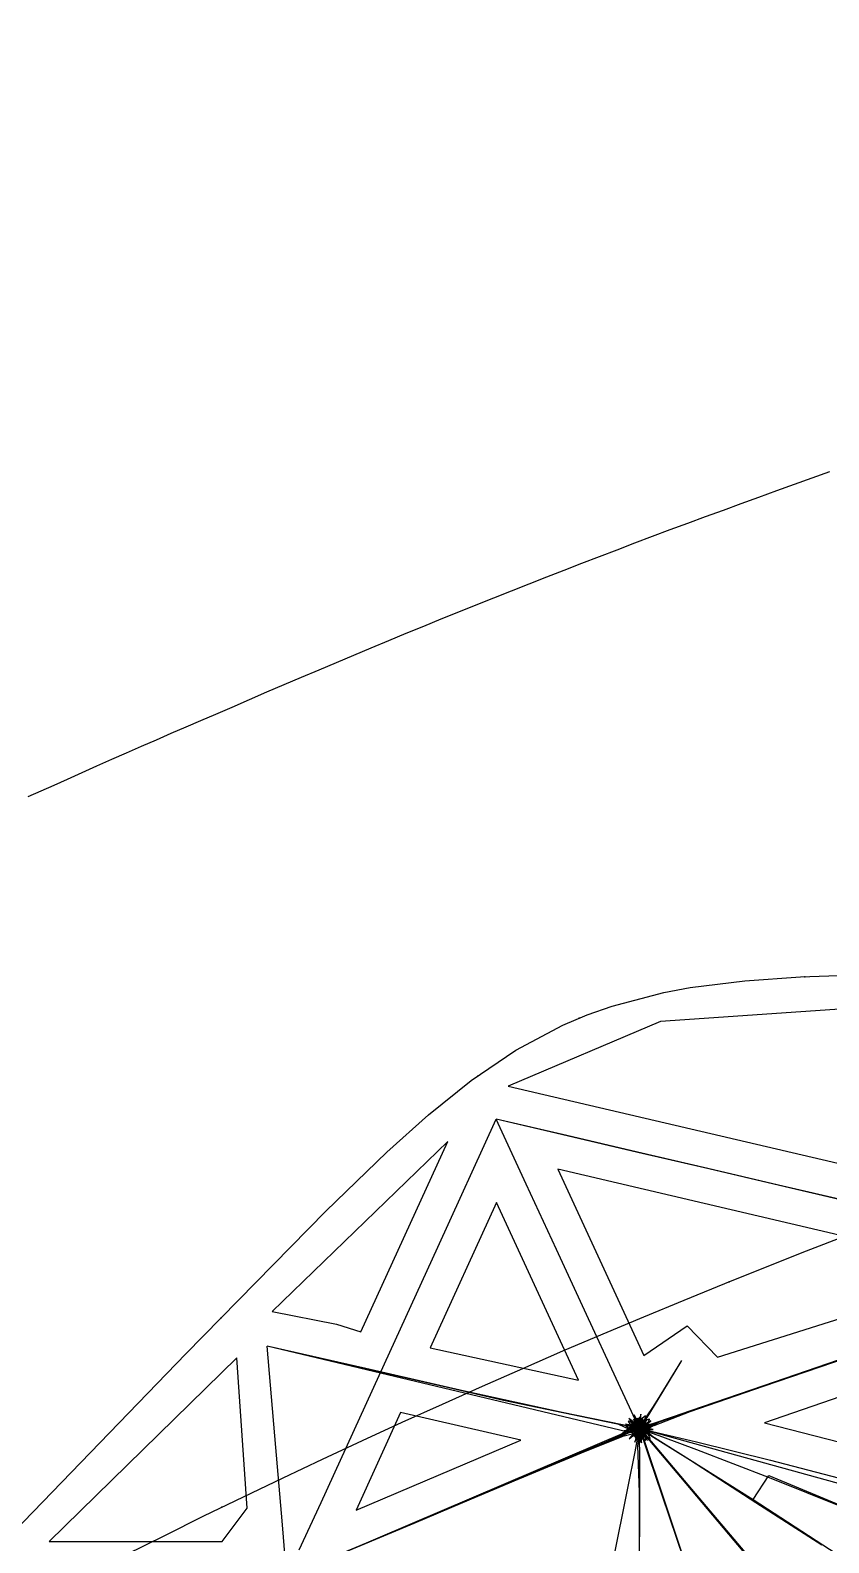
# Model space of a CAD drawing. Header units: metres. Extents: x 465982 to 489928, y 209046 to 231790.
# Drawn here: x 484344 to 485249, y 229765 to 231480 of the extents above; entities that cross this region are included whole.
import ezdxf

# ---------------------------------------------------------------- set-up
doc = ezdxf.new("R2010")
doc.units = ezdxf.units.M
for name, color, linetype in [('ANCHORS_INSIDE', 30, 'CONTINUOUS'), ('ANCHORS_OUTSIDE', 30, 'CONTINUOUS'), ('CELL', 1, 'CONTINUOUS'), ('GREEN_CORRIDOR_EDGES', 3, 'CONTINUOUS'), ('GREEN_CORRIDOR_PARCELS', 3, 'CONTINUOUS'), ('RAILWAY', 7, 'CONTINUOUS'), ('WOOL_ROADS_L1', 30, 'CONTINUOUS'), ('WOOL_ROADS_L2', 94, 'CONTINUOUS'), ('WOOL_THREADS', 8, 'CONTINUOUS')]:
    doc.layers.add(name, color=color, linetype=linetype)

msp = doc.modelspace()

# ---------------------------------------------------------------- linework, layer by layer
at = {"layer": 'ANCHORS_INSIDE'}
for p in [(484851.358, 230294.43), (484559.971, 230019.932)]:
    msp.add_point(p, dxfattribs=at)
at = {"layer": 'ANCHORS_OUTSIDE'}
for p in [(485221.797, 230406.681), (484965.87, 230359.61), (485136.043, 230061.018), (484560.926, 229805.306)]:
    msp.add_point(p, dxfattribs=at)
at = {"layer": 'CELL'}
msp.add_lwpolyline([(483956.76, 229396.44), (484520.02, 229979.19), (484678.68, 230140.99), (484747.86, 230207.98), (484795.05, 230250.26), (484843.67, 230289.23), (484894.28, 230323.46), (484947.39, 230351.77), (484974.97, 230363.47), (485003.24, 230373.51), (485061.75, 230388.85), (485091.88, 230394.4), (485153.6, 230402.08), (485216.72, 230406.49), (485312.9, 230410.1), (485565.23, 230468.21), (486008.73, 230564.6), (486182.46, 230604.71)], dxfattribs=at)
at = {"layer": 'GREEN_CORRIDOR_EDGES'}
msp.add_lwpolyline([(484341.23, 230610.97), (484356.006, 230617.537), (484370.774, 230624.063), (484385.895, 230630.753), (484402.597, 230638.297), (484419.331, 230645.83), (484436.122, 230653.298), (484452.914, 230660.707), (484469.786, 230668.096), (484486.65, 230675.453), (484503.489, 230682.792), (484520.315, 230690.078), (484537.136, 230697.321), (484554.088, 230704.552), (484572.555, 230712.536), (484592.207, 230721.131), (484611.843, 230729.663), (484631.479, 230738.117), (484651.264, 230746.535), (484671.052, 230754.91), (484690.793, 230763.239), (484710.526, 230771.552), (484730.257, 230779.807), (484750.071, 230788.029), (484769.914, 230796.199), (484789.762, 230804.347), (484809.661, 230812.497), (484829.472, 230820.532), (484849.33, 230828.505), (484869.254, 230836.41), (484889.227, 230844.319), (484909.218, 230852.221), (484929.133, 230860.063), (484949.069, 230867.855), (484969.049, 230875.58), (484989.054, 230883.277), (485009.135, 230890.968), (485029.166, 230898.611), (485049.189, 230906.199), (485069.235, 230913.698), (485089.262, 230921.12), (485109.358, 230928.534), (485129.456, 230935.945), (485149.607, 230943.341), (485169.805, 230950.681), (485189.951, 230957.924), (485210.026, 230965.133), (485230.107, 230972.321), (485250.195, 230979.486)], dxfattribs=at)
at = {"layer": 'GREEN_CORRIDOR_PARCELS'}
for points in [[(485563.218, 230124.17), (485557.802, 230117.007), (486202.561, 230305.68), (486349.551, 230403.795), (486559.115, 230404.233), (487755.671, 231479.903), (487534.725, 231457.47), (487371.345, 231381.185), (486912.775, 230889.773), (486641.931, 230670.295), (485376.261, 230378.083), (485058.043, 230355.85), (484885.487, 230282.648)], [(484691.028, 230013.028), (484718.626, 230004.213), (484817.115, 230220.117), (484617.878, 230027.187)], [(485122.883, 229975.575), (485432.933, 230073.314), (484941.679, 230188.423), (485039.096, 229977.358), (485088.444, 230010.893)], [(484965.347, 229949.175), (484872.181, 230150.685), (484797.006, 229985.889)], [(485374.852, 229849.815), (485478.357, 230005.318), (485175.985, 229901.007)], [(484365.155, 229766.516), (484561.052, 229766.516), (484589.659, 229804.198), (484577.962, 229974.488)], [(484713.061, 229802.083), (484899.896, 229881.417), (484763.582, 229912.658)]]:
    msp.add_lwpolyline(points, close=True, dxfattribs=at)
at = {"layer": 'RAILWAY'}
msp.add_lwpolyline([(484451.67, 229751.35), (484496.14, 229773.4), (484540.6, 229795.46), (484585.42, 229817.17), (484630.24, 229838.53), (484675.05, 229859.89), (484720.22, 229880.9), (484765.38, 229901.91), (484810.9, 229922.21), (484856.41, 229942.52), (484901.93, 229962.48), (484947.45, 229982.44), (484993.31, 230002.05), (485039.18, 230021.3), (485085.04, 230040.21), (485131.26, 230059.12), (485177.13, 230077.32), (485223.69, 230095.88), (485269.91, 230113.74)], dxfattribs=at)
at = {"layer": 'WOOL_ROADS_L1'}
msp.add_lwpolyline([(485580.674, 230080.888), (485034.972, 229894.516), (485256.588, 229232.801)], dxfattribs=at)
at = {"layer": 'WOOL_ROADS_L2'}
for points in [[(485019.958, 229890.715), (484612.359, 229987.975)], [(485081.902, 229971.793), (485034.972, 229894.516)], [(485019.958, 229890.715), (484634.199, 229725.826)], [(485034.972, 229894.516), (485019.958, 229890.715)], [(485034.972, 229894.516), (485032.096, 229874.789), (485033.981, 229822.185)], [(485034.972, 229894.516), (485220.14, 229675.806)], [(485034.972, 229894.516), (485163.241, 229813.937)], [(485034.972, 229894.516), (485266.225, 229830.813), (485396.931, 229802.325)], [(485163.241, 229813.937), (485180.93, 229841.166), (485369.015, 229762.936)], [(485033.981, 229822.185), (485033.921, 229690.348)], [(485163.241, 229813.937), (485328.893, 229706.327)]]:
    msp.add_lwpolyline(points, dxfattribs=at)
at = {"layer": 'WOOL_THREADS'}
for points in [[(484648.426, 229756.826), (484673.614, 229810.695), (484739.366, 229954.604), (484805.69, 230099.999), (484871.939, 230245.361)], [(485273.474, 230151.203), (485193.168, 230170.022), (485112.865, 230188.838), (485032.563, 230207.653), (484952.263, 230226.47), (484871.939, 230245.361)], [(485272.013, 230151.742), (485192.008, 230170.45), (485112, 230189.159), (485031.99, 230207.869), (484951.978, 230226.581), (484871.939, 230245.361)], [(485081.902, 229971.793), (485055.469, 229928.22), (485043.285, 229908.857), (485037.857, 229900.24), (485035.163, 229895.92), (485033.069, 229892.914), (485035.43, 229895.813), (485032.844, 229893.248), (485035.703, 229895.571), (485032.638, 229893.562), (485035.896, 229895.257), (485032.486, 229893.9), (485036.017, 229894.906), (485032.403, 229894.262), (485036.064, 229894.538), (485032.394, 229894.634), (485036.036, 229894.168), (485032.46, 229895), (485035.933, 229893.81), (485032.598, 229895.346), (485035.76, 229893.48), (485032.804, 229895.657), (485035.523, 229893.19), (485033.069, 229895.921), (485035.233, 229892.955), (485033.382, 229896.126), (485034.9, 229892.783), (485033.731, 229896.263), (485034.538, 229892.682), (485034.102, 229896.327), (485034.163, 229892.656), (485034.478, 229896.314), (485033.789, 229892.708), (485034.845, 229896.224), (485033.434, 229892.835), (485035.185, 229896.062), (485033.111, 229893.032), (485035.486, 229895.831), (485032.836, 229893.291), (485035.734, 229895.545), (485032.619, 229893.603), (485035.918, 229895.213), (485032.47, 229893.952), (485036.03, 229894.85), (485032.396, 229894.324), (485036.064, 229894.472), (485032.401, 229894.705), (485036.02, 229894.094), (485032.483, 229895.076), (485035.9, 229893.732), (485032.641, 229895.423), (485035.707, 229893.404), (485032.867, 229895.73), (485035.451, 229893.122), (485033.15, 229895.983), (485035.142, 229892.899), (485033.481, 229896.173), (485034.794, 229892.745), (485033.843, 229896.291), (485034.422, 229892.665), (485034.222, 229896.331), (485034.041, 229892.664), (485034.6, 229896.292), (485033.668, 229892.741), (485034.963, 229896.177), (485033.318, 229892.894), (485035.292, 229895.986), (485033.003, 229893.11), (485035.565, 229895.725), (485032.713, 229893.373), (485035.72, 229895.378), (485032.306, 229893.697), (485035.558, 229894.695), (485032.666, 229897.965), (485029.549, 229904.57), (485022.97, 229918.749), (485007.973, 229951.066), (484974.181, 230023.848), (484940.101, 230097.685), (484906.017, 230171.539), (484871.939, 230245.361)], [(485260.519, 229972.23), (485176.447, 229943.313), (485094.786, 229915.221), (485056.783, 229901.995), (485038.32, 229889.992), (485026.636, 229901.806), (485038.97, 229887.591), (485030.453, 229903.116), (485036.212, 229885.871), (485033.87, 229903.699), (485032.876, 229885.661), (485037.214, 229903.162), (485029.694, 229886.758), (485040.133, 229901.47), (485027.137, 229888.956), (485042.235, 229898.831), (485025.562, 229891.938), (485043.226, 229895.607), (485025.188, 229895.289), (485042.97, 229892.245), (485026.065, 229898.546), (485041.502, 229889.209), (485028.072, 229901.257), (485039.024, 229886.923), (485030.93, 229903.052), (485035.882, 229885.715), (485034.253, 229903.707), (485032.542, 229885.808), (485037.691, 229903.248), (485029.729, 229887.439), (485041.586, 229902.073), (485030.276, 229889.905), (485010.337, 229899.277), (484969.908, 229907.898), (484881.68, 229926.231), (484791.894, 229946.746), (484702.151, 229967.298), (484612.359, 229987.975)], [(485262.027, 229972.69), (485178.531, 229943.959), (485097.034, 229915.985), (485059.841, 229903.309), (485041.469, 229897.038), (485028.954, 229893.328), (485040.308, 229895.548), (485028.387, 229894.217), (485040.202, 229894.473), (485028.333, 229895.231), (485040.059, 229893.451), (485028.516, 229896.235), (485039.771, 229892.472), (485028.876, 229897.186), (485039.329, 229891.56), (485029.392, 229898.055), (485038.742, 229890.74), (485030.043, 229898.817), (485038.033, 229890.038), (485030.805, 229899.455), (485037.224, 229889.47), (485031.654, 229899.952), (485036.342, 229889.046), (485032.563, 229900.299), (485035.413, 229888.776), (485033.505, 229900.492), (485034.464, 229888.66), (485034.454, 229900.531), (485033.52, 229888.697), (485035.386, 229900.42), (485032.606, 229888.88), (485036.278, 229900.168), (485031.741, 229889.198), (485037.11, 229899.786), (485030.946, 229889.642), (485037.865, 229899.286), (485030.235, 229890.193), (485038.529, 229898.686), (485029.622, 229890.839), (485039.089, 229898), (485029.116, 229891.561), (485039.537, 229897.245), (485028.725, 229892.343), (485039.865, 229896.439), (485028.449, 229893.167), (485040.058, 229895.597), (485028.267, 229894.018), (485040.058, 229894.743), (485028.051, 229894.908), (485039.555, 229893.962), (485026.613, 229896.109), (485007.42, 229899.985), (484967.615, 229908.027), (484880.028, 229926.451), (484790.803, 229946.9), (484701.608, 229967.38), (484612.359, 229987.975)], [(485081.902, 229971.793), (485055.438, 229928.071), (485043.059, 229908.397), (485037.117, 229899.101), (485032.188, 229894.314), (485037.545, 229894.372), (485031.624, 229894.945), (485037.224, 229893.99), (485031.573, 229895.279), (485037.093, 229893.685), (485031.648, 229895.588), (485036.971, 229893.391), (485031.772, 229895.875), (485036.829, 229893.116), (485031.924, 229896.139), (485036.665, 229892.865), (485032.098, 229896.377), (485036.483, 229892.641), (485032.286, 229896.588), (485036.288, 229892.444), (485032.485, 229896.772), (485036.087, 229892.275), (485032.687, 229896.927), (485035.884, 229892.134), (485032.889, 229897.055), (485035.685, 229892.018), (485033.085, 229897.159), (485035.494, 229891.925), (485033.271, 229897.24), (485035.314, 229891.854), (485033.444, 229897.303), (485035.149, 229891.8), (485033.6, 229897.349), (485035.001, 229891.761), (485033.738, 229897.382), (485034.873, 229891.733), (485033.856, 229897.404), (485034.766, 229891.715), (485033.953, 229897.419), (485034.681, 229891.703), (485034.027, 229897.428), (485034.617, 229891.696), (485034.079, 229897.433), (485034.576, 229891.692), (485034.109, 229897.436), (485034.558, 229891.691), (485034.116, 229897.436), (485034.562, 229891.691), (485034.101, 229897.435), (485034.587, 229891.693), (485034.065, 229897.432), (485034.634, 229891.698), (485034.009, 229897.426), (485034.7, 229891.706), (485033.933, 229897.416), (485034.785, 229891.718), (485033.839, 229897.401), (485034.887, 229891.735), (485033.729, 229897.38), (485035.005, 229891.761), (485033.604, 229897.35), (485035.136, 229891.796), (485033.467, 229897.311), (485035.279, 229891.841), (485033.32, 229897.26), (485035.429, 229891.898), (485033.164, 229897.198), (485035.584, 229891.972), (485033.002, 229897.129), (485035.733, 229892.072), (485032.815, 229897.078), (485035.834, 229892.261), (485032.47, 229897.152), (485035.819, 229892.962), (485029.437, 229895.536), (485018.852, 229897.813), (484996.671, 229902.466), (484946.603, 229912.878), (484836.072, 229936.983), (484724.269, 229962.455), (484612.359, 229987.975)], [(484632.69, 229747.782), (484629.547, 229785.174), (484621.087, 229886.086), (484612.359, 229987.975)], [(485260.503, 229972.061), (485174.35, 229942.461), (485090.586, 229913.655), (485048.202, 229898.547), (485016.786, 229891.903), (485049.995, 229893.313), (485018.399, 229899.647), (485048.245, 229886.386), (485022.315, 229905.942), (485043.289, 229881.045), (485028.441, 229909.978), (485036.452, 229878.439), (485035.693, 229910.95), (485029.142, 229879.06), (485042.592, 229908.617), (485022.69, 229882.71), (485047.336, 229903.397), (485016.741, 229887.06), (484969.385, 229867.578), (484874.477, 229827.703), (484778.721, 229787.034), (484684.047, 229747.58)], [(485260.477, 229971.895), (485174.701, 229942.291), (485091.35, 229913.447), (485050.444, 229897.687), (485021.582, 229902.868), (485035.621, 229878.903), (485045.777, 229905.034), (485018.824, 229897.606), (485041.141, 229880.764), (485041.336, 229908.797), (485019.357, 229891.732), (485046.35, 229883.131), (485035.088, 229907.769), (485014.355, 229885.014), (484968.408, 229866.744), (484873.934, 229827.152), (484778.644, 229786.826), (484684.467, 229747.638)], [(485260.142, 229972.064), (485174.694, 229942.7), (485091.659, 229914.167), (485050.789, 229900.223), (485023.309, 229893.78), (485047.42, 229893.449), (485022.44, 229898.107), (485045.595, 229889.004), (485024.238, 229902.174), (485042.801, 229885.383), (485027.555, 229905.184), (485038.999, 229882.772), (485031.794, 229906.415), (485034.073, 229880.717), (485036.716, 229903.89), (485012.921, 229885.99), (484967.823, 229866.938), (484873.66, 229827.3), (484778.65, 229786.975), (484684.777, 229747.755)], [(485259.687, 229972.022), (485174.846, 229942.856), (485092.431, 229914.526), (485052.749, 229900.762), (485030.767, 229887.348), (485037.373, 229906.161), (485032.609, 229884.543), (485035.062, 229905.579), (485034.348, 229884.008), (485033.212, 229905.389), (485036.155, 229884.103), (485031.429, 229905.018), (485037.929, 229884.528), (485029.769, 229904.305), (485039.715, 229885.103), (485028.542, 229902.975), (485042.052, 229885.142), (485030.379, 229901.041), (485009.888, 229884.881), (484966.292, 229866.394), (484872.687, 229826.969), (484778.18, 229786.856), (484684.806, 229747.817)], [(485260.463, 229972.191), (485174.743, 229942.75), (485091.433, 229914.143), (485050.167, 229900.088), (485022.682, 229890.677), (485047.153, 229899.177), (485021.897, 229890.294), (485046.77, 229899.16), (485021.765, 229890.132), (485046.604, 229899.216), (485021.613, 229889.958), (485046.163, 229899.165), (485020.715, 229889.486), (485043.867, 229898.423), (485014.561, 229886.471), (484968.605, 229867.342), (484874.269, 229827.668), (484779.049, 229787.235), (484684.966, 229747.937)], [(485260.055, 229972.071), (485174.882, 229942.822), (485092.133, 229914.409), (485051.841, 229900.559), (485027.662, 229888.68), (485042.282, 229904.106), (485028.075, 229885.653), (485039.873, 229904.729), (485029.65, 229884.358), (485037.903, 229905.439), (485031.565, 229883.633), (485035.891, 229905.881), (485033.599, 229883.282), (485033.848, 229905.898), (485035.706, 229883.135), (485031.969, 229905.135), (485038.101, 229882.39), (485032.795, 229902.588), (485011.107, 229885.439), (484966.912, 229866.652), (484873.184, 229827.16), (484778.581, 229786.985), (484685.119, 229747.897)], [(485260.193, 229972.118), (485175.723, 229943.076), (485093.629, 229914.846), (485054.926, 229901.308), (485035.592, 229888.227), (485031.674, 229905.19), (485033.755, 229885.695), (485037.133, 229903.981), (485029.165, 229886.708), (485041.256, 229901.162), (485025.824, 229890.218), (485043.522, 229896.814), (485024.71, 229894.967), (485043.358, 229891.931), (485026.104, 229899.651), (485040.795, 229887.782), (485029.631, 229903.062), (485036.512, 229885.529), (485034.451, 229904.463), (485031.856, 229886.105), (485040.337, 229903.919), (485030.591, 229889.367), (485007.924, 229883.474), (484965.227, 229865.863), (484872.078, 229826.635), (484778.07, 229786.778), (484685.198, 229747.972)], [(485081.902, 229971.793), (485053.523, 229925.023), (485038.209, 229902.176), (485030.318, 229883.971), (485034.944, 229904.375), (485036.37, 229884.111), (485030.118, 229903.277), (485042.392, 229885.988), (485029.736, 229899.934), (485009.604, 229884.774), (484966.471, 229866.463), (484873.079, 229827.115), (484778.79, 229787.087), (484685.656, 229748.131)], [(485261.222, 229972.496), (485177.251, 229943.62), (485095.641, 229915.56), (485058.523, 229902.881), (485039.92, 229896.11), (485025.726, 229892.984), (485041.459, 229894.875), (485026.436, 229895.497), (485041.577, 229892.781), (485027.12, 229897.591), (485040.821, 229890.787), (485028.236, 229899.438), (485039.492, 229889.101), (485029.802, 229900.912), (485037.74, 229887.856), (485031.713, 229901.897), (485035.71, 229887.149), (485033.822, 229902.312), (485033.563, 229887.035), (485035.964, 229902.125), (485031.471, 229887.524), (485037.974, 229901.356), (485029.608, 229888.586), (485039.721, 229900.08), (485028.19, 229890.164), (485041.216, 229898.45), (485027.292, 229891.606), (485006.805, 229883.197), (484964.688, 229865.653), (484871.931, 229826.584), (484778.303, 229786.897), (484685.847, 229748.247)], [(485081.902, 229971.793), (485053.874, 229925.499), (485039.704, 229903.066), (485029.675, 229888.309), (485039.717, 229901.16), (485028.612, 229888.742), (485040.48, 229900.257), (485027.845, 229889.579), (485041.287, 229899.397), (485027.464, 229890.666), (485042.551, 229898.645), (485028.03, 229891.865), (485007.462, 229883.459), (484965.42, 229865.96), (484872.561, 229826.876), (484778.774, 229787.106), (484686.161, 229748.383)], [(485081.902, 229971.793), (485054.817, 229927.147), (485042.147, 229907.284), (485034.921, 229898.008), (485034.597, 229889.405), (485031.575, 229898.138), (485038.739, 229892.905), (485029.754, 229893.806), (485037.792, 229897.774), (485032.969, 229890.186), (485033.105, 229899.165), (485037.677, 229891.43), (485029.739, 229895.636), (485038.706, 229896.193), (485031.351, 229891.036), (485034.928, 229899.278), (485036.177, 229890.386), (485030.449, 229897.317), (485038.915, 229894.376), (485030.108, 229892.361), (485036.566, 229898.43), (485034.675, 229889.356), (485033.536, 229897.583), (485024.294, 229890.742), (485005.69, 229882.764), (484964.385, 229865.504), (484872.115, 229826.645), (484778.968, 229787.188), (484687.043, 229748.743)], [(485081.902, 229971.793), (485054.26, 229926.278), (485040.928, 229905.029), (485037.037, 229890.63), (485028.248, 229898.592), (485040.381, 229893.705), (485027.846, 229893.334), (485039.676, 229898.135), (485030.47, 229889.429), (485035.987, 229900.885), (485034.944, 229888.242), (485031.358, 229900.453), (485038.985, 229890.372), (485027.999, 229897.018), (485040.105, 229894.568), (485026.417, 229891.509), (485006.767, 229883.24), (484965.133, 229865.851), (484872.665, 229826.923), (484779.268, 229787.325), (484687.092, 229748.765)], [(485081.902, 229971.793), (485055.047, 229927.522), (485042.164, 229906.96), (485037.93, 229894.476), (485027.843, 229894.154), (485039.306, 229894.81), (485028.555, 229894.942), (485039.593, 229894.121), (485028.769, 229895.659), (485039.53, 229893.419), (485028.96, 229896.342), (485039.333, 229892.75), (485029.211, 229896.986), (485039.052, 229892.128), (485029.53, 229897.582), (485038.704, 229891.561), (485029.905, 229898.118), (485038.304, 229891.056), (485030.326, 229898.59), (485037.867, 229890.617), (485030.777, 229898.994), (485037.404, 229890.247), (485031.247, 229899.331), (485036.931, 229889.943), (485031.722, 229899.603), (485036.457, 229889.702), (485032.192, 229899.814), (485035.994, 229889.52), (485032.646, 229899.971), (485035.55, 229889.388), (485033.078, 229900.08), (485035.132, 229889.3), (485033.481, 229900.148), (485034.745, 229889.247), (485033.85, 229900.186), (485034.393, 229889.225), (485034.184, 229900.196), (485034.077, 229889.223), (485034.482, 229900.189), (485033.799, 229889.236), (485034.741, 229900.171), (485033.558, 229889.26), (485034.964, 229900.145), (485033.353, 229889.288), (485035.15, 229900.115), (485033.184, 229889.317), (485035.303, 229900.086), (485033.049, 229889.346), (485035.422, 229900.061), (485032.944, 229889.369), (485035.512, 229900.039), (485032.869, 229889.388), (485035.574, 229900.023), (485032.82, 229889.4), (485035.61, 229900.014), (485032.796, 229889.406), (485035.623, 229900.011), (485032.793, 229889.407), (485035.615, 229900.013), (485032.81, 229889.402), (485035.59, 229900.019), (485032.843, 229889.392), (485035.548, 229900.024), (485032.888, 229889.369), (485035.488, 229900.012), (485032.933, 229889.295), (485035.394, 229899.89), (485032.934, 229888.962), (485035.161, 229899.161), (485032.628, 229886.76), (485028.883, 229867.923), (485021.134, 229828.927), (485003.889, 229742.362)], [(485081.902, 229971.793), (485054.552, 229926.737), (485040.962, 229904.997), (485035.282, 229890.241), (485032.115, 229901.636), (485034.41, 229888.533), (485034.986, 229901.176), (485031.954, 229888.603), (485037.408, 229900.199), (485029.746, 229889.864), (485039.305, 229898.442), (485028.214, 229891.946), (485040.383, 229896.071), (485027.629, 229894.498), (485040.435, 229893.437), (485028.12, 229897.105), (485039.41, 229890.969), (485029.646, 229899.322), (485037.438, 229889.106), (485031.986, 229900.739), (485034.829, 229888.21), (485034.749, 229901.058), (485032.038, 229888.499), (485037.433, 229900.159), (485029.595, 229889.98), (485039.506, 229898.154), (485028.01, 229892.42), (485040.507, 229895.394), (485027.662, 229895.364), (485040.165, 229892.421), (485028.695, 229898.202), (485038.479, 229889.881), (485030.955, 229900.29), (485035.761, 229888.38), (485033.982, 229901.1), (485032.6, 229888.33), (485037.085, 229900.365), (485029.751, 229889.822), (485039.493, 229898.191), (485027.954, 229892.555), (485040.547, 229895.067), (485027.73, 229895.87), (485039.904, 229891.782), (485029.215, 229898.897), (485037.664, 229889.23), (485032.066, 229900.784), (485034.394, 229888.157), (485035.524, 229900.947), (485030.999, 229888.932), (485038.603, 229899.277), (485028.475, 229891.387), (485040.372, 229896.213), (485027.608, 229894.834), (485040.258, 229892.645), (485028.706, 229898.246), (485038.25, 229889.66), (485031.473, 229900.564), (485034.937, 229888.202), (485035.071, 229901.04), (485031.345, 229888.758), (485038.381, 229899.503), (485028.628, 229891.177), (485040.383, 229896.416), (485027.761, 229894.616), (485041.227, 229893.124), (485060.279, 229888.535), (485099.126, 229879.362), (485182.887, 229858.461), (485268.42, 229836.313)], [(485081.902, 229971.793), (485054.974, 229927.471), (485042.1, 229906.915), (485037.752, 229894.548), (485027.795, 229894.458), (485038.973, 229893.362), (485029.142, 229897.245), (485038.064, 229891.06), (485030.997, 229899.138), (485035.993, 229889.579), (485033.415, 229900.029), (485033.459, 229889.256), (485035.952, 229899.733), (485031.072, 229890.131), (485038.06, 229898.326), (485029.356, 229891.982), (485039.294, 229896.137), (485028.666, 229894.386), (485039.412, 229893.65), (485029.117, 229896.82), (485038.424, 229891.397), (485030.581, 229898.78), (485036.569, 229889.826), (485032.725, 229899.889), (485034.249, 229889.225), (485035.103, 229899.964), (485031.93, 229889.669), (485037.253, 229899.035), (485030.046, 229891.027), (485038.79, 229897.32), (485028.916, 229893.01), (485039.473, 229895.164), (485028.699, 229895.24), (485039.229, 229892.958), (485029.381, 229897.329), (485038.15, 229891.068), (485030.801, 229898.948), (485036.455, 229889.776), (485032.696, 229899.875), (485034.438, 229889.24), (485034.757, 229900.012), (485032.411, 229889.494), (485036.68, 229899.389), (485030.656, 229890.453), (485038.211, 229898.138), (485029.391, 229891.945), (485039.177, 229896.46), (485028.746, 229893.75), (485039.491, 229894.59), (485028.763, 229895.626), (485039.154, 229892.763), (485029.401, 229897.352), (485038.241, 229891.186), (485030.555, 229898.74), (485036.885, 229890.018), (485032.071, 229899.661), (485035.252, 229889.363), (485033.776, 229900.04), (485033.521, 229889.266), (485035.491, 229899.864), (485031.871, 229889.716), (485037.054, 229899.177), (485030.478, 229890.663), (485038.37, 229898.078), (485029.579, 229892.043), (485039.632, 229896.626), (485029.829, 229893.967), (485042.215, 229891.609), (485060.601, 229884.925), (485098.817, 229870.834), (485181.538, 229838.835), (485265.964, 229805.007)], [(485081.902, 229971.793), (485055.183, 229927.899), (485042.529, 229907.981), (485036.106, 229898.089), (485032.175, 229890.566), (485035.108, 229898.719), (485033.823, 229890.376), (485033.6, 229898.912), (485035.373, 229890.602), (485032.126, 229898.475), (485036.737, 229891.323), (485030.917, 229897.535), (485037.751, 229892.462), (485030.125, 229896.243), (485038.297, 229893.866), (485029.835, 229894.776), (485038.327, 229895.35), (485030.06, 229893.322), (485037.86, 229896.73), (485030.748, 229892.054), (485036.978, 229897.853), (485031.792, 229891.104), (485035.807, 229898.609), (485033.055, 229890.555), (485034.491, 229898.944), (485034.389, 229890.433), (485033.174, 229898.858), (485035.657, 229890.716), (485031.982, 229898.395), (485036.747, 229891.341), (485031.012, 229897.631), (485037.583, 229892.219), (485030.321, 229896.662), (485038.123, 229893.254), (485029.934, 229895.585), (485038.358, 229894.35), (485029.846, 229894.492), (485038.308, 229895.421), (485030.024, 229893.458), (485038.013, 229896.403), (485030.425, 229892.541), (485037.52, 229897.248), (485030.996, 229891.776), (485036.884, 229897.928), (485031.684, 229891.184), (485036.156, 229898.431), (485032.44, 229890.769), (485035.382, 229898.76), (485033.222, 229890.523), (485034.601, 229898.926), (485033.994, 229890.432), (485033.844, 229898.946), (485034.731, 229890.477), (485033.132, 229898.841), (485035.415, 229890.637), (485032.48, 229898.631), (485036.033, 229890.893), (485031.896, 229898.336), (485036.58, 229891.224), (485031.387, 229897.974), (485037.052, 229891.614), (485030.952, 229897.559), (485037.448, 229892.053), (485030.588, 229897.105), (485037.763, 229892.528), (485030.281, 229896.626), (485037.969, 229893.043), (485029.953, 229896.144), (485037.899, 229893.634), (485029.168, 229895.541), (485036.932, 229894.766), (485041.699, 229885.82), (485053.892, 229871.285), (485080.985, 229839.23), (485141.426, 229767.513), (485202.682, 229694.947)], [(485081.902, 229971.793), (485055.206, 229927.827), (485042.535, 229907.756), (485036.6, 229897.188), (485030.037, 229890.843), (485038.139, 229897.004), (485029.442, 229893.014), (485038.962, 229895.48), (485029.263, 229894.845), (485038.967, 229893.721), (485029.647, 229896.578), (485038.313, 229892.095), (485030.587, 229898.048), (485037.142, 229890.823), (485031.954, 229899.084), (485035.631, 229890.048), (485033.558, 229899.581), (485033.985, 229889.835), (485035.197, 229899.515), (485032.403, 229890.168), (485036.681, 229898.936), (485031.053, 229890.967), (485037.867, 229897.948), (485030.053, 229892.106), (485038.664, 229896.692), (485029.466, 229893.44), (485039.041, 229895.315), (485029.296, 229894.827), (485039.014, 229893.95), (485029.506, 229896.144), (485038.639, 229892.707), (485030.027, 229897.295), (485037.994, 229891.66), (485030.774, 229898.227), (485037.164, 229890.851), (485031.663, 229898.911), (485036.236, 229890.29), (485032.615, 229899.353), (485035.278, 229889.963), (485033.564, 229899.571), (485034.348, 229889.843), (485034.465, 229899.603), (485033.485, 229889.892), (485035.284, 229899.484), (485032.713, 229890.068), (485036.005, 229899.258), (485032.044, 229890.337), (485036.622, 229898.957), (485031.479, 229890.661), (485037.138, 229898.615), (485031.011, 229891.016), (485037.56, 229898.254), (485030.632, 229891.378), (485037.9, 229897.894), (485030.328, 229891.733), (485038.17, 229897.547), (485030.089, 229892.071), (485038.382, 229897.22), (485029.901, 229892.386), (485038.548, 229896.917), (485029.755, 229892.677), (485038.677, 229896.64), (485029.643, 229892.942), (485038.781, 229896.386), (485029.563, 229893.189), (485038.878, 229896.155), (485029.537, 229893.429), (485039.042, 229895.956), (485029.718, 229893.707), (485039.675, 229895.708), (485030.709, 229894.833), (485034.055, 229883.649), (485034.2, 229863.468), (485034.253, 229819.921), (485034.116, 229722.67)], [(485081.902, 229971.793), (485055.144, 229927.808), (485042.46, 229907.812), (485036.058, 229897.713), (485031.243, 229890.291), (485036.528, 229898.285), (485031.399, 229890.764), (485036.74, 229898.393), (485031.351, 229890.908), (485036.861, 229898.353), (485031.259, 229890.998), (485036.97, 229898.277), (485031.153, 229891.086), (485037.081, 229898.188), (485031.039, 229891.184), (485037.199, 229898.084), (485030.917, 229891.294), (485037.326, 229897.965), (485030.787, 229891.423), (485037.461, 229897.827), (485030.647, 229891.57), (485037.603, 229897.668), (485030.501, 229891.742), (485037.753, 229897.484), (485030.349, 229891.939), (485037.907, 229897.272), (485030.194, 229892.166), (485038.062, 229897.029), (485030.039, 229892.426), (485038.215, 229896.752), (485029.89, 229892.722), (485038.36, 229896.439), (485029.751, 229893.054), (485038.49, 229896.086), (485029.631, 229893.425), (485038.598, 229895.695), (485029.537, 229893.835), (485038.676, 229895.267), (485029.478, 229894.282), (485038.714, 229894.802), (485029.464, 229894.764), (485038.702, 229894.305), (485029.504, 229895.274), (485038.632, 229893.783), (485029.606, 229895.805), (485038.495, 229893.245), (485029.781, 229896.347), (485038.282, 229892.703), (485030.033, 229896.887), (485037.988, 229892.169), (485030.368, 229897.411), (485037.611, 229891.659), (485030.787, 229897.902), (485037.151, 229891.19), (485031.288, 229898.344), (485036.611, 229890.78), (485031.865, 229898.719), (485036, 229890.445), (485032.507, 229899.009), (485035.33, 229890.201), (485033.201, 229899.201), (485034.617, 229890.059), (485033.929, 229899.276), (485033.878, 229890.017), (485034.662, 229899.204), (485033.11, 229890.022), (485035.313, 229898.852), (485032.224, 229889.771), (485034.858, 229897.9), (485042.417, 229889.69), (485058.245, 229879.73), (485092.283, 229858.622), (485166.343, 229810.801), (485241.196, 229762.533)], [(485081.902, 229971.793), (485055.214, 229927.915), (485042.574, 229907.966), (485036.264, 229897.932), (485031.368, 229890.845), (485036.869, 229897.942), (485031.018, 229891.546), (485037.42, 229897.592), (485030.623, 229892.087), (485037.831, 229897.087), (485030.281, 229892.642), (485038.142, 229896.521), (485030.02, 229893.229), (485038.36, 229895.923), (485029.848, 229893.836), (485038.488, 229895.311), (485029.766, 229894.448), (485038.526, 229894.702), (485029.769, 229895.05), (485038.483, 229894.11), (485029.85, 229895.628), (485038.365, 229893.549), (485030.002, 229896.171), (485038.183, 229893.027), (485030.211, 229896.67), (485037.949, 229892.553), (485030.467, 229897.118), (485037.675, 229892.131), (485030.757, 229897.513), (485037.372, 229891.764), (485031.069, 229897.854), (485037.054, 229891.45), (485031.392, 229898.141), (485036.73, 229891.189), (485031.714, 229898.377), (485036.41, 229890.976), (485032.029, 229898.567), (485036.102, 229890.807), (485032.329, 229898.718), (485035.813, 229890.675), (485032.606, 229898.832), (485035.548, 229890.575), (485032.858, 229898.918), (485035.31, 229890.502), (485033.08, 229898.98), (485035.103, 229890.45), (485033.272, 229899.022), (485034.927, 229890.415), (485033.432, 229899.052), (485034.783, 229890.392), (485033.56, 229899.07), (485034.672, 229890.376), (485033.656, 229899.083), (485034.591, 229890.367), (485033.722, 229899.089), (485034.54, 229890.362), (485033.758, 229899.093), (485034.517, 229890.36), (485033.767, 229899.094), (485034.521, 229890.36), (485033.751, 229899.092), (485034.548, 229890.363), (485033.713, 229899.09), (485034.597, 229890.37), (485033.654, 229899.088), (485034.662, 229890.388), (485033.576, 229899.102), (485034.737, 229890.452), (485033.466, 229899.213), (485034.783, 229890.752), (485033.25, 229899.855), (485034.527, 229891.924), (485038.397, 229882.155), (485045.012, 229862.775), (485059.749, 229819.444), (485092.471, 229722.245)]]:
    msp.add_lwpolyline(points, dxfattribs=at)

doc.saveas('drawing.dxf')
